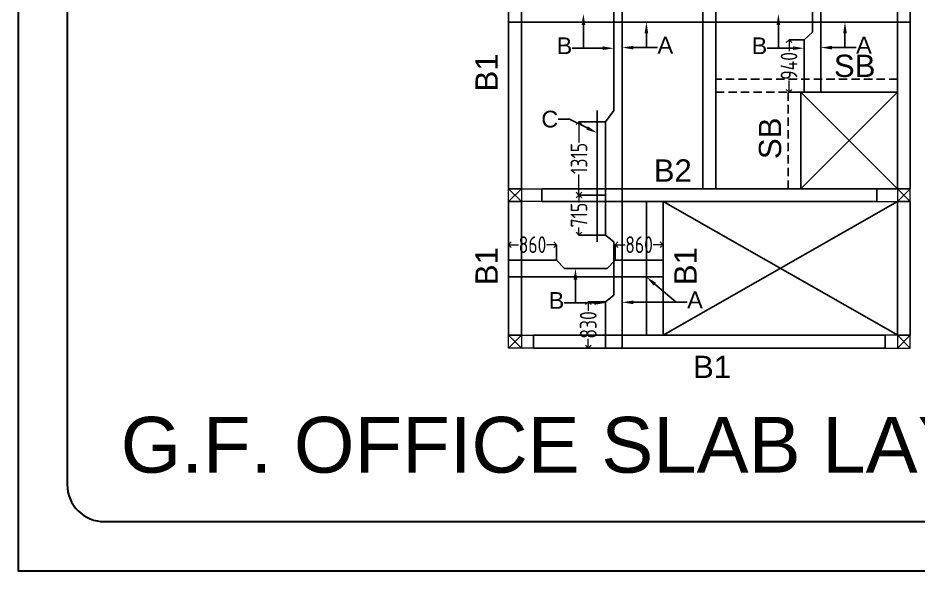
# Model space of a CAD drawing. Header units: inches. Extents: x -605 to 2991212, y -2872845 to 0.
# Drawn here: x 2787228 to 2803374, y -2719745 to -2709838 of the extents above; entities that cross this region are included whole.
import ezdxf
from ezdxf import colors
from ezdxf.entities.mleader import LeaderData, LeaderLine
from ezdxf.enums import TextEntityAlignment as Align
from ezdxf.math import Vec2, Vec3

# ---------------------------------------------------------------- set-up
doc = ezdxf.new("R2010")
doc.units = ezdxf.units.IN
doc.header["$LTSCALE"] = 600
doc.header["$MEASUREMENT"] = 0
doc.linetypes.add('DASHED2', pattern=[0.375, 0.25, -0.125])
doc.layers.add('RC BEAM', color=130, linetype='Continuous')
for name, color, linetype, lineweight in [('rDIMension', 1, 'Continuous', 18), ('rRCC 2', 40, 'Continuous', 15), ('rREINF 1', 1, 'Continuous', 25), ('rSHEET', 2, 'Continuous', 30)]:
    doc.layers.add(name, color=color, linetype=linetype, lineweight=lineweight)
doc.styles.add('DIM', font='geniso.shx', dxfattribs={"width": 0.85})
doc.styles.get("Standard").update_dxf_attribs({"font": 'arial.ttf'})
doc.dimstyles.new('ST-100', dxfattribs={"dimscale": 100, "dimtxt": 2.5, "dimasz": 2, "dimexe": 0.18, "dimexo": 0.0625, "dimgap": 0.2, "dimtad": 0, "dimdec": 0, "dimzin": 0, "dimdsep": 46, "dimtxsty": 'DIM', "dimblk": 'OPEN90', "dimcen": 0.09, "dimclrd": 256, "dimclrt": 7, "dimadec": 0, "dimazin": 0, "dimtfac": 1, "dimtdec": 0, "dimtofl": 0, "dimtmove": 0, "dimatfit": 3, "dimldrblk": 'OPEN90', "dimfxl": 1, "dimtolj": 1, "dimtzin": 0, "dimlwd": -1, "dimarcsym": 0})

# ---------------------------------------------------------------- blocks, each defined once
blk = doc.blocks.new('_Open90')
at = {"color": 0, "linetype": 'ByBlock', "lineweight": -2}
for p, q in [((0, 0), (-1, 0)), ((-0.5, 0.5), (0, 0)), ((0, 0), (-0.5, -0.5))]:
    blk.add_line(p, q, dxfattribs=at)
blk = doc.blocks.new('*D2457')
at = {"layer": 'Defpoints', "color": 0}
for p in [(2797756, -2711696), (2797281, -2713011), (2797756, -2713011)]:
    blk.add_point(p, dxfattribs=at)
at = {"layer": 'rDIMension', "color": 0, "linetype": 'ByBlock', "lineweight": -2}
for p, q in [((2797756, -2711696), (2797281, -2711696)), ((2797756, -2713011), (2797281, -2713011))]:
    blk.add_line(p, q, dxfattribs=at)
at = {"layer": 'rDIMension'}
for p, q in [((2797281, -2711796), (2797281, -2712066)), ((2797281, -2712911), (2797281, -2712642))]:
    blk.add_line(p, q, dxfattribs=at)
at = {"layer": 'rDIMension', "xscale": 100, "yscale": 100, "zscale": 100}
for p, rotation in [((2797281, -2711696), 90), ((2797281, -2713011), 270)]:
    blk.add_blockref('_Open90', p, dxfattribs=dict(at, rotation=rotation))
at = {"layer": 'rDIMension', "color": 7, "insert": (2797281, -2712354), "char_height": 300, "attachment_point": 5, "rotation": 90, "style": 'DIM'}
blk.add_mtext('\\A1;1315', dxfattribs=at)
blk = doc.blocks.new('*D2459')
at = {"layer": 'Defpoints', "color": 0}
for p in [(2801045, -2710226), (2801315, -2710226), (2801315, -2711166)]:
    blk.add_point(p, dxfattribs=at)
at = {"layer": 'rDIMension', "color": 0, "linetype": 'ByBlock', "lineweight": -2}
for p, q in [((2801315, -2710226), (2801045, -2710226)), ((2801315, -2711166), (2801045, -2711166))]:
    blk.add_line(p, q, dxfattribs=at)
at = {"layer": 'rDIMension'}
for p, q in [((2801045, -2710326), (2801045, -2710434)), ((2801045, -2711066), (2801045, -2710959))]:
    blk.add_line(p, q, dxfattribs=at)
at = {"layer": 'rDIMension', "xscale": 100, "yscale": 100, "zscale": 100}
for p, rotation in [((2801045, -2710226), 90), ((2801045, -2711166), 270)]:
    blk.add_blockref('_Open90', p, dxfattribs=dict(at, rotation=rotation))
at = {"layer": 'rDIMension', "color": 7, "insert": (2801045, -2710696), "char_height": 300, "attachment_point": 5, "rotation": 90, "style": 'DIM'}
blk.add_mtext('\\A1;940', dxfattribs=at)
blk = doc.blocks.new('*D2460')
at = {"layer": 'Defpoints', "color": 0}
for p in [(2797756, -2713011), (2797281, -2713726), (2797756, -2713726)]:
    blk.add_point(p, dxfattribs=at)
at = {"layer": 'rDIMension', "color": 0, "linetype": 'ByBlock', "lineweight": -2}
for p, q in [((2797756, -2713011), (2797281, -2713011)), ((2797756, -2713726), (2797281, -2713726))]:
    blk.add_line(p, q, dxfattribs=at)
at = {"layer": 'rDIMension'}
for p, q in [((2797281, -2713111), (2797281, -2713145)), ((2797281, -2713626), (2797281, -2713593))]:
    blk.add_line(p, q, dxfattribs=at)
at = {"layer": 'rDIMension', "xscale": 100, "yscale": 100, "zscale": 100}
for p, rotation in [((2797281, -2713011), 90), ((2797281, -2713726), 270)]:
    blk.add_blockref('_Open90', p, dxfattribs=dict(at, rotation=rotation))
at = {"layer": 'rDIMension', "color": 7, "insert": (2797281, -2713369), "char_height": 300, "attachment_point": 5, "rotation": 90, "style": 'DIM'}
blk.add_mtext('\\A1;715', dxfattribs=at)
blk = doc.blocks.new('*D2461')
at = {"layer": 'Defpoints', "color": 0}
for p in [(2797756, -2714922), (2797447, -2715752), (2797756, -2715752)]:
    blk.add_point(p, dxfattribs=at)
at = {"layer": 'rDIMension', "color": 0, "linetype": 'ByBlock', "lineweight": -2}
for p, q in [((2797756, -2714922), (2797447, -2714922)), ((2797756, -2715752), (2797447, -2715752))]:
    blk.add_line(p, q, dxfattribs=at)
at = {"layer": 'rDIMension'}
for p, q in [((2797447, -2715022), (2797447, -2715087)), ((2797447, -2715652), (2797447, -2715587))]:
    blk.add_line(p, q, dxfattribs=at)
at = {"layer": 'rDIMension', "xscale": 100, "yscale": 100, "zscale": 100}
for p, rotation in [((2797447, -2714922), 90), ((2797447, -2715752), 270)]:
    blk.add_blockref('_Open90', p, dxfattribs=dict(at, rotation=rotation))
at = {"layer": 'rDIMension', "color": 7, "insert": (2797447, -2715337), "char_height": 300, "attachment_point": 5, "rotation": 90, "style": 'DIM'}
blk.add_mtext('\\A1;830', dxfattribs=at)
blk = doc.blocks.new('*D2462')
at = {"layer": 'Defpoints', "color": 0}
for p in [(2796018, -2713899), (2796018, -2714176), (2796878, -2714176)]:
    blk.add_point(p, dxfattribs=at)
at = {"layer": 'rDIMension', "color": 0, "linetype": 'ByBlock', "lineweight": -2}
for p, q in [((2796018, -2714176), (2796018, -2713899)), ((2796878, -2714176), (2796878, -2713899))]:
    blk.add_line(p, q, dxfattribs=at)
at = {"layer": 'rDIMension'}
for p, q in [((2796118, -2713899), (2796199, -2713899)), ((2796778, -2713899), (2796698, -2713899))]:
    blk.add_line(p, q, dxfattribs=at)
at = {"layer": 'rDIMension', "xscale": 100, "yscale": 100, "zscale": 100, "rotation": 180}
blk.add_blockref('_Open90', (2796018, -2713899), dxfattribs=at)
at = {"layer": 'rDIMension', "xscale": 100, "yscale": 100, "zscale": 100}
blk.add_blockref('_Open90', (2796878, -2713899), dxfattribs=at)
at = {"layer": 'rDIMension', "color": 7, "insert": (2796448, -2713899), "char_height": 300, "attachment_point": 5, "style": 'DIM'}
blk.add_mtext('\\A1;860', dxfattribs=at)
blk = doc.blocks.new('*D2463')
at = {"layer": 'Defpoints', "color": 0}
for p in [(2798788, -2713899), (2797928, -2714176), (2798788, -2714176)]:
    blk.add_point(p, dxfattribs=at)
at = {"layer": 'rDIMension', "color": 0, "linetype": 'ByBlock', "lineweight": -2}
for p, q in [((2797928, -2714176), (2797928, -2713899)), ((2798788, -2714176), (2798788, -2713899))]:
    blk.add_line(p, q, dxfattribs=at)
at = {"layer": 'rDIMension'}
for p, q in [((2798028, -2713899), (2798109, -2713899)), ((2798688, -2713899), (2798608, -2713899))]:
    blk.add_line(p, q, dxfattribs=at)
at = {"layer": 'rDIMension', "xscale": 100, "yscale": 100, "zscale": 100, "rotation": 180}
blk.add_blockref('_Open90', (2797928, -2713899), dxfattribs=at)
at = {"layer": 'rDIMension', "xscale": 100, "yscale": 100, "zscale": 100}
blk.add_blockref('_Open90', (2798788, -2713899), dxfattribs=at)
at = {"layer": 'rDIMension', "color": 7, "insert": (2798358, -2713899), "char_height": 300, "attachment_point": 5, "style": 'DIM'}
blk.add_mtext('\\A1;860', dxfattribs=at)

msp = doc.modelspace()

# ---------------------------------------------------------------- linework, layer by layer
at = {"layer": 'RC BEAM', "color": 1}
for points in [[(2798056, -2707993), (2798056, -2713011.2)], [(2801615.1, -2707993), (2801615.1, -2711166.2)], [(2801465.1, -2708952), (2801465.1, -2710092)], [(2797906, -2709509.7), (2797906, -2711494.3)], [(2799618.1, -2709912.9), (2796018.1, -2709912.9)], [(2799618.1, -2709912.9), (2803218.2, -2709912.9)], [(2801315.1, -2710226.4), (2801465.1, -2710092)], [(2801315.1, -2710226.4), (2801315.1, -2711166.2)], [(2797606, -2711494.3), (2797606, -2713845.2)], [(2797756, -2711696.4), (2797906, -2711494.3)], [(2797756, -2711696.4), (2797756, -2713011.2)], [(2797756, -2713011.2), (2797756, -2713726.2)], [(2798056, -2713011.2), (2798056, -2715751.8)], [(2797756, -2713726.2), (2797906, -2713845.2)], [(2797906, -2713845.2), (2797906, -2714803.3)], [(2796018.1, -2714176.2), (2796878.1, -2714176.2)], [(2796878.1, -2714176.2), (2797020.8, -2714326.2)], [(2797020.8, -2714326.2), (2797785.5, -2714326.2)], [(2797928.2, -2714176.2), (2797785.5, -2714326.2)], [(2797928.2, -2714176.2), (2798788.2, -2714176.2)], [(2796018.1, -2714476.2), (2798788.2, -2714476.2)], [(2797756, -2714922.2), (2797906, -2714803.3)], [(2797756, -2714922.2), (2797756, -2715751.8)]]:
    msp.add_lwpolyline(points, dxfattribs=at)
at = {"layer": 'RC BEAM'}
for points in [[(2796248.1, -2712896.2), (2796018.1, -2712896.2), (2796018.1, -2708108.8), (2796248.1, -2708108.8)], [(2803218.2, -2712896.2), (2802988.2, -2712896.2), (2802988.2, -2708108.8), (2803218.2, -2708108.8)], [(2801258.2, -2711166.2), (2802988.2, -2711166.2), (2802988.2, -2712896.2), (2801258.2, -2712896.2)], [(2802618.2, -2713126.2), (2796618.1, -2713126.2), (2796618.1, -2712896.2), (2802618.2, -2712896.2)], [(2796248.1, -2715521.8), (2796018.1, -2715521.8), (2796018.1, -2713126.2), (2796248.1, -2713126.2)], [(2798488.2, -2713126.2), (2798788.2, -2713126.2), (2798788.2, -2715521.6), (2798488.2, -2715521.6)], [(2803218.2, -2715521.8), (2802988.2, -2715521.8), (2802988.2, -2713126.2), (2803218.2, -2713126.2)], [(2796468.1, -2715751.8), (2802768.2, -2715751.8), (2802768.2, -2715521.8), (2796468.1, -2715521.8)]]:
    msp.add_lwpolyline(points, close=True, dxfattribs=at)
at = {"layer": 'RC BEAM', "color": 4}
msp.add_lwpolyline([(2799733.1, -2712896.2), (2799503.1, -2712896.2), (2799503.1, -2708108.8), (2799733.1, -2708108.8)], close=True, dxfattribs=at)
at = {"layer": 'RC BEAM', "linetype": 'DASHED2'}
msp.add_lwpolyline([(2799733.1, -2711166.2), (2802988.2, -2711166.2), (2802988.2, -2710936.2), (2799733.1, -2710936.2)], close=True, dxfattribs=at)
at = {"layer": 'RC BEAM', "color": 4, "linetype": 'DASHED2'}
msp.add_lwpolyline([(2801258.2, -2712896.2), (2801028.2, -2712896.2), (2801028.2, -2711166.2), (2801258.2, -2711166.2)], close=True, dxfattribs=at)
at = {"layer": 'RC BEAM', "color": 8}
for points in [[(2801258.2, -2711166.2), (2802988.2, -2712896.2)], [(2801258.2, -2712896.2), (2802988.2, -2711166.2)], [(2798788.2, -2713126.2), (2802993.2, -2715521.8)], [(2798788.2, -2715521.8), (2802988.2, -2713126.2)]]:
    msp.add_lwpolyline(points, dxfattribs=at)
at = {"layer": 'rRCC 2', "color": 6}
for p, q in [((2796018.1, -2712896.2), (2796248.1, -2713126.2)), ((2796018.1, -2713126.2), (2796248.1, -2712896.2)), ((2803218.2, -2712896.2), (2802988.2, -2713126.2)), ((2803218.2, -2713126.2), (2802988.2, -2712896.2)), ((2796018.1, -2715521.8), (2796248.1, -2715751.8)), ((2796018.1, -2715751.8), (2796248.1, -2715521.8)), ((2803218.2, -2715521.8), (2802988.2, -2715751.8)), ((2803218.2, -2715751.8), (2802988.2, -2715521.8))]:
    msp.add_line(p, q, dxfattribs=at)
for points in [[(2796018.1, -2713126.2), (2796018.1, -2712896.2), (2796618.1, -2712896.2), (2796618.1, -2713126.2)], [(2796018.1, -2712896.2), (2796248.1, -2712896.2), (2796248.1, -2713126.2), (2796018.1, -2713126.2)], [(2803218.2, -2713126.2), (2803218.2, -2712896.2), (2802618.2, -2712896.2), (2802618.2, -2713126.2)], [(2803218.2, -2712896.2), (2802988.2, -2712896.2), (2802988.2, -2713126.2), (2803218.2, -2713126.2)], [(2796018.1, -2715751.8), (2796018.1, -2715521.8), (2796468.1, -2715521.8), (2796468.1, -2715751.8)], [(2796018.1, -2715521.8), (2796248.1, -2715521.8), (2796248.1, -2715751.8), (2796018.1, -2715751.8)], [(2803218.2, -2715751.8), (2803218.2, -2715521.8), (2802768.2, -2715521.8), (2802768.2, -2715751.8)], [(2803218.2, -2715521.8), (2802988.2, -2715521.8), (2802988.2, -2715751.8), (2803218.2, -2715751.8)]]:
    msp.add_lwpolyline(points, close=True, dxfattribs=at)
at = {"layer": 'rSHEET'}
msp.add_lwpolyline([(2852874.4, -2719745.2), (2852874.4, -2626902.4), (2787227.9, -2626902.4), (2787227.9, -2719745.2)], close=True, dxfattribs=at)
msp.add_lwpolyline([(2851991.8, -2718197.8), (2851991.8, -2628449.8, 0.4142136), (2851328.7, -2627786.7), (2788773.7, -2627786.7, 0.4142136), (2788110.5, -2628449.8), (2788110.5, -2718197.8, 0.4142136), (2788773.7, -2718861), (2851328.7, -2718861, 0.4142136)], format="xyb", close=True, dxfattribs=at)

# ---------------------------------------------------------------- texts
at = {"layer": 'rRCC 2'}
for s, p in [('B1', (2795625.3, -2710813.2)), ('SB', (2800704.3, -2711993.8)), ('B1', (2795625.3, -2714283.3)), ('B1', (2799188.7, -2714283.3))]:
    msp.add_text(s, height=400, rotation=90, dxfattribs=at).set_placement(p, align=Align.MIDDLE_CENTER)
for s, p in [('SB', (2802221.7, -2710694.7)), ('B2', (2798961.8, -2712570.6)), ('B1', (2799665.9, -2716088.4))]:
    msp.add_text(s, height=400, dxfattribs=at).set_placement(p, align=Align.MIDDLE_CENTER)
msp.add_text('G.F. OFFICE SLAB LAYOUT DETAIL', height=1000, dxfattribs=at).set_placement((2789067.9, -2717984.1))

# ---------------------------------------------------------------- dimensions: what is measured, and where the dimension line sits
at = {"layer": 'rDIMension', "color": 1, "linetype": 'ByBlock'}
for base, p1, p2, angle, picture, middle in [((2801045.2, -2710226.4), (2801315.1, -2711166.2), (2801315.1, -2710226.4), 270, '*D2459', (2801045.2, -2710696.3)), ((2797280.9, -2713011.2), (2797756, -2711696.4), (2797756, -2713011.2), 90, '*D2457', (2797280.9, -2712353.8)), ((2797280.9, -2713726.2), (2797756, -2713011.2), (2797756, -2713726.2), 90, '*D2460', (2797280.9, -2713368.7)), ((2797447, -2715751.8), (2797756, -2714922.2), (2797756, -2715751.8), 90, '*D2461', (2797447, -2715337))]:
    dim = msp.add_linear_dim(base=base, p1=p1, p2=p2, angle=angle, dimstyle='ST-100', override={"dimtxt": 3, "dimasz": 1, "dimexe": 0, "dimexo": 0, "dimblk": 'Open90', "dimtmove": 1, "dimfxl": 1.25, "dimtfillclr": 256, "dimarcsym": 2}, dxfattribs=at)
    dim.commit()
    dim.dimension.update_dxf_attribs({"geometry": picture, "text_midpoint": middle})
for base, p1, p2, picture, middle in [((2796018.1, -2713899), (2796878.1, -2714176.2), (2796018.1, -2714176.2), '*D2462', (2796448.1, -2713899)), ((2798788.2, -2713899), (2797928.2, -2714176.2), (2798788.2, -2714176.2), '*D2463', (2798358.2, -2713899))]:
    dim = msp.add_linear_dim(base=base, p1=p1, p2=p2, dimstyle='ST-100', override={"dimtxt": 3, "dimasz": 1, "dimexe": 0, "dimexo": 0, "dimblk": 'Open90', "dimtmove": 1, "dimfxl": 1.25, "dimtfillclr": 256, "dimarcsym": 2}, dxfattribs=at)
    dim.commit()
    dim.dimension.update_dxf_attribs({"geometry": picture, "text_midpoint": middle})

# ---------------------------------------------------------------- leaders
at = {"layer": 'rREINF 1', "color": 3, "linetype": 'ByBlock'}
ml = msp.add_multileader_mtext('Standard', dxfattribs=at)
ml.set_content('B', color=3)
ml.set_leader_properties()
ml.build(insert=Vec2(0, 0))
ml.multileader.update_dxf_attribs({"text_top_attachment_type": 0, "text_bottom_attachment_type": 0, "dogleg_length": 200, "arrow_head_size": 200})
ctx = ml.context
ctx.base_point, ctx.char_height, ctx.arrow_head_size, ctx.landing_gap_size, ctx.plane_origin = Vec3(2796933.6, -2710379.3), 300, 200, 0.09, Vec3(2797394.5, -2709786.1)
ctx.text_align_type = 2
notes = []
notes.append((ctx, [(0, (1, 1, 0), (2797360.4, -2710379.3), (-1, 0), 200, [(0, [(2797360.4, -2709762.9)], 256, [])])]))
ctx.mtext.insert, ctx.mtext.alignment, ctx.mtext.flow_direction = Vec3(2797160.3, -2710184.9), 3, 5
ml = msp.add_multileader_mtext('Standard', dxfattribs=at)
ml.set_content('B', color=3)
ml.set_leader_properties()
ml.build(insert=Vec2(0, 0))
ml.multileader.update_dxf_attribs({"text_top_attachment_type": 0, "text_bottom_attachment_type": 0, "dogleg_length": 200, "arrow_head_size": 200})
ctx = ml.context
ctx.base_point, ctx.char_height, ctx.arrow_head_size, ctx.landing_gap_size, ctx.plane_origin = Vec3(2800428, -2710379.3), 300, 200, 0.09, Vec3(2800888.8, -2709786.1)
ctx.text_align_type = 2
notes.append((ctx, [(0, (1, 1, 0), (2800854.7, -2710379.3), (-1, 0), 200, [(0, [(2800854.7, -2709762.9)], 256, [])])]))
ctx.mtext.insert, ctx.mtext.alignment, ctx.mtext.flow_direction = Vec3(2800654.6, -2710184.9), 3, 5
ml = msp.add_multileader_mtext('Standard', dxfattribs=at)
ml.set_content('A', color=3)
ml.set_leader_properties()
ml.build(insert=Vec2(0, 0))
ml.multileader.update_dxf_attribs({"text_top_attachment_type": 0, "text_bottom_attachment_type": 0, "dogleg_length": 200, "arrow_head_size": 200})
ctx = ml.context
ctx.base_point, ctx.char_height, ctx.arrow_head_size, ctx.landing_gap_size, ctx.plane_origin = Vec3(2798688.8, -2710368.1), 300, 200, 0.09, Vec3(2798642.2, -2709774.9)
notes.append((ctx, [(0, (1, 1, 0), (2798488.8, -2710368.1), (1, 0), 200, [(0, [(2798488.8, -2709912.9)], 256, [])])]))
ctx.mtext.insert, ctx.mtext.flow_direction = Vec3(2798688.9, -2710173.7), 5
ml = msp.add_multileader_mtext('Standard', dxfattribs=at)
ml.set_content('A', color=3)
ml.set_leader_properties()
ml.build(insert=Vec2(0, 0))
ml.multileader.update_dxf_attribs({"text_top_attachment_type": 0, "text_bottom_attachment_type": 0, "dogleg_length": 200, "arrow_head_size": 200})
ctx = ml.context
ctx.base_point, ctx.char_height, ctx.arrow_head_size, ctx.landing_gap_size, ctx.plane_origin = Vec3(2802247.9, -2710368.1), 300, 200, 0.09, Vec3(2802201.3, -2709774.9)
notes.append((ctx, [(0, (1, 1, 0), (2802047.9, -2710368.1), (1, 0), 200, [(0, [(2802047.9, -2709912.9)], 256, [])])]))
ctx.mtext.insert, ctx.mtext.flow_direction = Vec3(2802248, -2710173.7), 5
ml = msp.add_multileader_mtext('Standard', dxfattribs=at)
ml.set_content('', color=3)
ml.set_leader_properties()
ml.build(insert=Vec2(0, 0))
ml.multileader.update_dxf_attribs({"text_top_attachment_type": 0, "text_bottom_attachment_type": 0, "dogleg_length": 200, "arrow_head_size": 200})
ctx = ml.context
ctx.base_point, ctx.char_height, ctx.arrow_head_size, ctx.landing_gap_size, ctx.plane_origin = Vec3(2797160.2, -2710379.3), 300, 200, 0.09, Vec3(2797963.7, -2710379.3)
ctx.text_align_type = 2
notes.append((ctx, [(0, (1, 1, 0), (2797360.4, -2710379.3), (-1, 0), 200, [(0, [(2797906, -2710379.3)], 256, [])])]))
ctx.mtext.insert, ctx.mtext.alignment, ctx.mtext.flow_direction = Vec3(2797160.3, -2710229.3), 3, 5
ml = msp.add_multileader_mtext('Standard', dxfattribs=at)
ml.set_content('', color=3)
ml.set_leader_properties()
ml.build(insert=Vec2(0, 0))
ml.multileader.update_dxf_attribs({"text_top_attachment_type": 0, "text_bottom_attachment_type": 0, "dogleg_length": 200, "arrow_head_size": 200})
ctx = ml.context
ctx.base_point, ctx.char_height, ctx.arrow_head_size, ctx.landing_gap_size, ctx.plane_origin = Vec3(2798688.8, -2710368.1), 300, 200, 0.09, Vec3(2798072.9, -2710368.1)
notes.append((ctx, [(0, (1, 1, 0), (2798488.8, -2710368.1), (1, 0), 200, [(0, [(2798056, -2710368.1)], 256, [])])]))
ctx.mtext.insert, ctx.mtext.flow_direction = Vec3(2798688.9, -2710218.1), 5
ml = msp.add_multileader_mtext('Standard', dxfattribs=at)
ml.set_content('', color=3)
ml.set_leader_properties()
ml.build(insert=Vec2(0, 0))
ml.multileader.update_dxf_attribs({"text_top_attachment_type": 0, "text_bottom_attachment_type": 0, "dogleg_length": 200, "arrow_head_size": 200})
ctx = ml.context
ctx.base_point, ctx.char_height, ctx.arrow_head_size, ctx.landing_gap_size, ctx.plane_origin = Vec3(2800654.5, -2710379.3), 300, 200, 0.09, Vec3(2801522.8, -2710379.3)
ctx.text_align_type = 2
notes.append((ctx, [(0, (1, 1, 0), (2800854.7, -2710379.3), (-1, 0), 200, [(0, [(2801315.1, -2710379.3)], 256, [])])]))
ctx.mtext.insert, ctx.mtext.alignment, ctx.mtext.flow_direction = Vec3(2800654.6, -2710229.3), 3, 5
ml = msp.add_multileader_mtext('Standard', dxfattribs=at)
ml.set_content('', color=3)
ml.set_leader_properties()
ml.build(insert=Vec2(0, 0))
ml.multileader.update_dxf_attribs({"text_top_attachment_type": 0, "text_bottom_attachment_type": 0, "dogleg_length": 200, "arrow_head_size": 200})
ctx = ml.context
ctx.base_point, ctx.char_height, ctx.arrow_head_size, ctx.landing_gap_size, ctx.plane_origin = Vec3(2802247.9, -2710368.1), 300, 200, 0.09, Vec3(2801632.1, -2710368.1)
notes.append((ctx, [(0, (1, 1, 0), (2802047.9, -2710368.1), (1, 0), 200, [(0, [(2801615.1, -2710368.1)], 256, [])])]))
ctx.mtext.insert, ctx.mtext.flow_direction = Vec3(2802248, -2710218.1), 5
ml = msp.add_multileader_mtext('Standard', dxfattribs=at)
ml.set_content('C', color=3)
ml.set_leader_properties()
ml.build(insert=Vec2(0, 0))
ml.multileader.update_dxf_attribs({"text_top_attachment_type": 0, "text_bottom_attachment_type": 0, "dogleg_length": 200, "arrow_head_size": 200})
ctx = ml.context
ctx.base_point, ctx.char_height, ctx.arrow_head_size, ctx.landing_gap_size, ctx.plane_origin = Vec3(2796643.5, -2711651.5), 300, 200, 0.09, Vec3(2797184.6, -2712384)
ctx.text_align_type = 2
notes.append((ctx, [(1, (1, 1, 0), (2797108.9, -2711651.5), (-1, 0), 200, [(0, [(2797606, -2711896.2)], 256, [])])]))
ctx.mtext.insert, ctx.mtext.alignment, ctx.mtext.flow_direction = Vec3(2796908.8, -2711498.9), 3, 5
ml = msp.add_multileader_mtext('Standard', dxfattribs=at)
ml.set_content('B', color=3)
ml.set_leader_properties()
ml.build(insert=Vec2(0, 0))
ml.multileader.update_dxf_attribs({"text_top_attachment_type": 0, "text_bottom_attachment_type": 0, "dogleg_length": 200, "arrow_head_size": 200})
ctx = ml.context
ctx.base_point, ctx.char_height, ctx.arrow_head_size, ctx.landing_gap_size, ctx.plane_origin = Vec3(2796790.7, -2714942.6), 300, 200, 0.09, Vec3(2797251.5, -2714349.4)
ctx.text_align_type = 2
notes.append((ctx, [(0, (1, 1, 0), (2797217.4, -2714942.6), (-1, 0), 200, [(0, [(2797217.4, -2714326.2)], 256, [])])]))
ctx.mtext.insert, ctx.mtext.alignment, ctx.mtext.flow_direction = Vec3(2797017.3, -2714748.2), 3, 5
ml = msp.add_multileader_mtext('Standard', dxfattribs=at)
ml.set_content('A', color=3)
ml.set_leader_properties()
ml.build(insert=Vec2(0, 0))
ml.multileader.update_dxf_attribs({"text_top_attachment_type": 0, "text_bottom_attachment_type": 0, "dogleg_length": 200, "arrow_head_size": 200})
ctx = ml.context
ctx.base_point, ctx.char_height, ctx.arrow_head_size, ctx.landing_gap_size, ctx.plane_origin = Vec3(2799220.5, -2714931.5), 300, 200, 0.09, Vec3(2798642.2, -2714338.2)
notes.append((ctx, [(0, (1, 1, 0), (2799020.5, -2714931.5), (1, 0), 200, [(0, [(2798488.8, -2714476.2)], 256, [])])]))
ctx.mtext.insert, ctx.mtext.flow_direction = Vec3(2799220.6, -2714737), 5
ml = msp.add_multileader_mtext('Standard', dxfattribs=at)
ml.set_content('', color=3)
ml.set_leader_properties()
ml.build(insert=Vec2(0, 0))
ml.multileader.update_dxf_attribs({"text_top_attachment_type": 0, "text_bottom_attachment_type": 0, "dogleg_length": 200, "arrow_head_size": 200})
ctx = ml.context
ctx.base_point, ctx.char_height, ctx.arrow_head_size, ctx.landing_gap_size, ctx.plane_origin = Vec3(2797017.2, -2714942.6), 300, 200, 0.09, Vec3(2797963.7, -2714942.6)
ctx.text_align_type = 2
notes.append((ctx, [(0, (1, 1, 0), (2797217.4, -2714942.6), (-1, 0), 200, [(0, [(2797756, -2714942.6)], 256, [])])]))
ctx.mtext.insert, ctx.mtext.alignment, ctx.mtext.flow_direction = Vec3(2797017.3, -2714792.6), 3, 5
ml = msp.add_multileader_mtext('Standard', dxfattribs=at)
ml.set_content('', color=3)
ml.set_leader_properties()
ml.build(insert=Vec2(0, 0))
ml.multileader.update_dxf_attribs({"text_top_attachment_type": 0, "text_bottom_attachment_type": 0, "dogleg_length": 200, "arrow_head_size": 200})
ctx = ml.context
ctx.base_point, ctx.char_height, ctx.arrow_head_size, ctx.landing_gap_size, ctx.plane_origin = Vec3(2799220.5, -2714931.5), 300, 200, 0.09, Vec3(2798072.9, -2714931.5)
notes.append((ctx, [(0, (1, 1, 0), (2798654.7, -2714931.5), (1, 0), 565.9, [(0, [(2798056, -2714931.5)], 256, [])])]))
ctx.mtext.insert, ctx.mtext.flow_direction = Vec3(2799220.6, -2714781.5), 5
for ctx, leaders in notes:
    for number, flags, end, landing, length, lines in leaders:
        leader = LeaderData()
        leader.index, (leader.has_last_leader_line, leader.has_dogleg_vector, leader.attachment_direction) = number, flags
        leader.last_leader_point, leader.dogleg_vector, leader.dogleg_length = Vec3(end), Vec3(landing), length
        for number, points, colour, breaks in lines:
            line = LeaderLine()
            line.index, line.vertices, line.color, line.breaks = number, Vec3.list(points), colors.encode_raw_color(colour), breaks
            leader.lines.append(line)
        ctx.leaders.append(leader)

doc.saveas('drawing.dxf')
